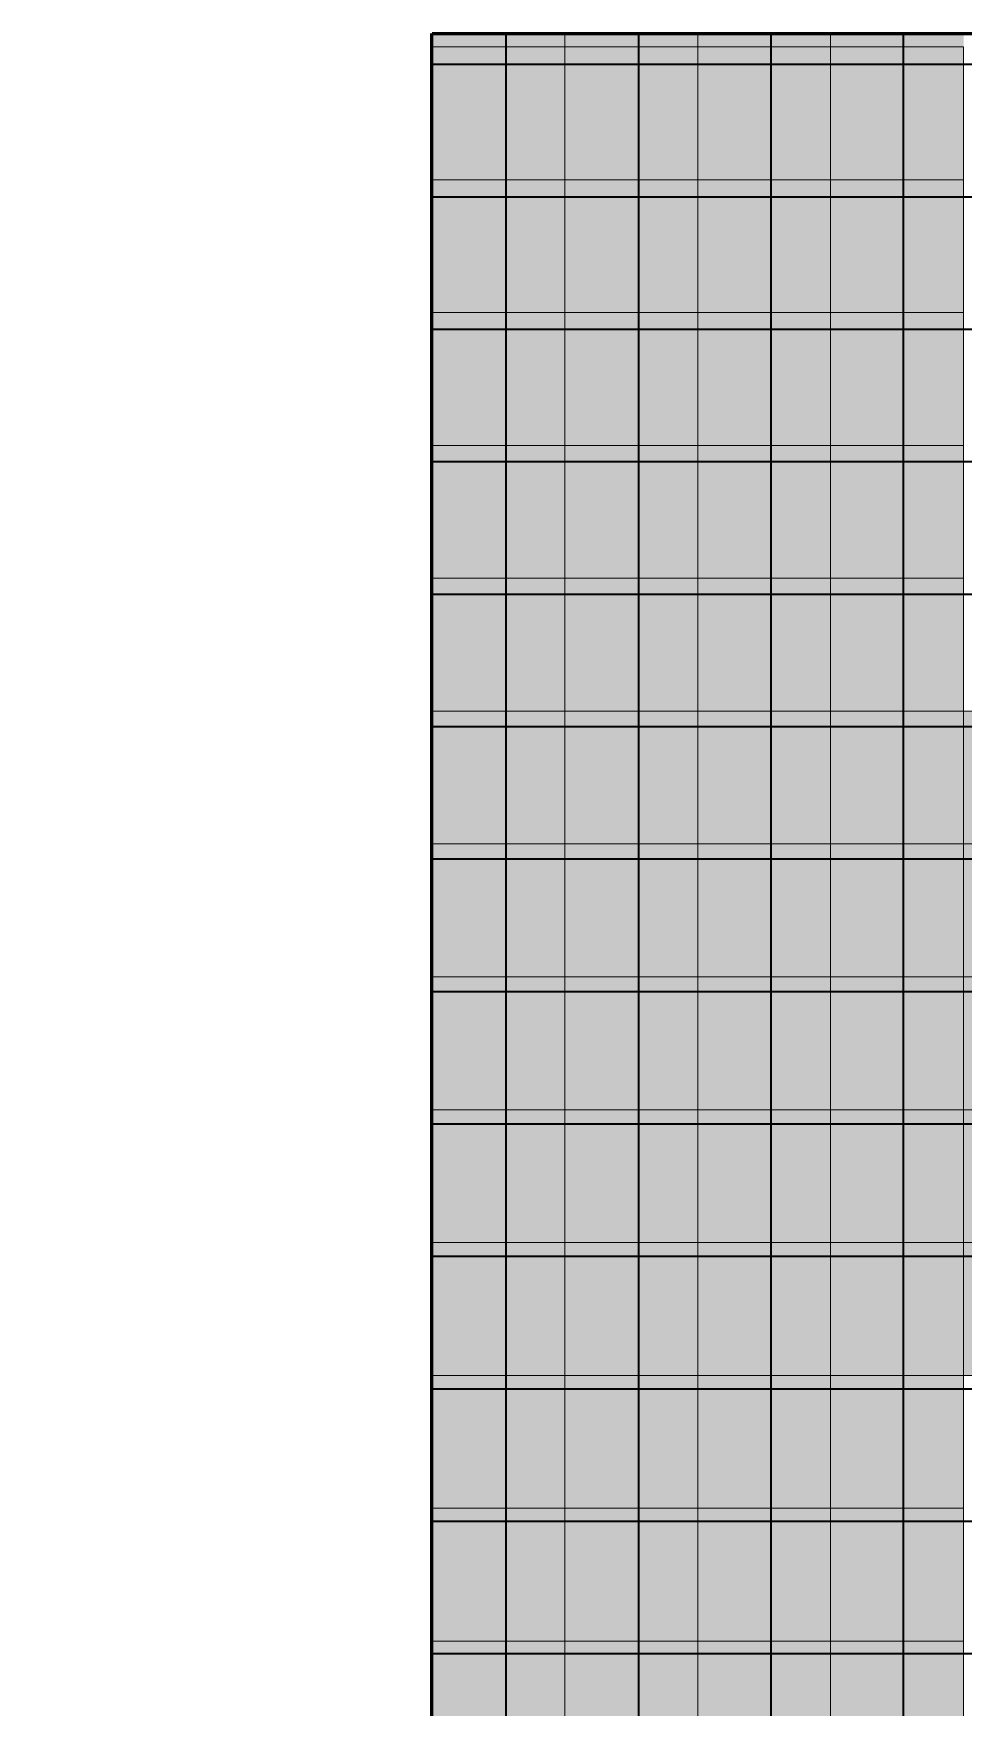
# Model space of a CAD drawing. Header units: millimetres. Extents: x -510890 to 418982, y -118257 to 141350.
# Drawn here: x 202961 to 206461, y -50926 to -44625 of the extents above; entities that cross this region are included whole.
import ezdxf

# ---------------------------------------------------------------- set-up
doc = ezdxf.new("R2010")
doc.units = ezdxf.units.MM
doc.layers.add('АР_Площадь контур', color=220, linetype='Continuous', lineweight=35, plot=False)

msp = doc.modelspace()

# ---------------------------------------------------------------- hatches: boundary and pattern name
at = {"layer": 'АР_Площадь контур', "true_color": 0x000000, "transparency": 33554687}
h = msp.add_hatch(dxfattribs=at)
h.set_pattern_fill('ANSI37', color=18, scale=157, angle=45, style=0)
h.set_pattern_definition([(90, (139938.06, -126491.3), (-498.475, 0), []), (180, (139938.06, -126491.3), (-6e-14, -498.475), [])])
h.paths.add_polyline_path([(210835.5, -53230.6), (204460.5, -53230.6), (204460.5, -44625.2), (210835.5, -44625.2), (210835.5, -48205.6), (210834.3, -48205.6), (210836.7, -49446.1), (210835.5, -49445.1), (210835.5, -51630.6), (211035.5, -51630.6), (211035.5, -53130.6), (210835.5, -53130.6)])
at = {"layer": 'АР_Площадь контур', "lineweight": 5, "ltscale": 300, "true_color": 0x828487, "transparency": 33554687}
h = msp.add_hatch(color=252, dxfattribs=at)
h.dxf.hatch_style = 1
h.paths.add_polyline_path([(204961, -44625.3), (204461, -44625.3), (204461, -44675.6), (204961, -44675.6)])
at = {"layer": 'АР_Площадь контур', "lineweight": 5, "ltscale": 300, "true_color": 0xb8b9bc, "transparency": 33554687}
h = msp.add_hatch(color=9, dxfattribs=at)
h.dxf.hatch_style = 1
h.paths.add_polyline_path([(205461, -44625.3), (204961, -44625.3), (204961, -44675.6), (205461, -44675.6)])
h = msp.add_hatch(color=9, dxfattribs=at)
h.dxf.hatch_style = 1
h.paths.add_polyline_path([(205961, -44625.3), (205461, -44625.3), (205461, -44675.6), (205961, -44675.6)])
h = msp.add_hatch(color=9, dxfattribs=at)
h.dxf.hatch_style = 1
h.paths.add_polyline_path([(206461, -44625.3), (205961, -44625.3), (205961, -45175.6), (206461, -45175.6)])
at = {"layer": 'АР_Площадь контур', "lineweight": 5, "ltscale": 300, "true_color": 0x828487, "transparency": 33554687}
h = msp.add_hatch(color=252, dxfattribs=at)
h.dxf.hatch_style = 1
h.paths.add_polyline_path([(204961, -44675.6), (204461, -44675.6), (204461, -45175.6), (204961, -45175.6)])
h = msp.add_hatch(color=252, dxfattribs=at)
h.dxf.hatch_style = 1
h.paths.add_polyline_path([(205461, -44675.6), (204961, -44675.6), (204961, -45175.6), (205461, -45175.6)])
h = msp.add_hatch(color=252, dxfattribs=at)
h.dxf.hatch_style = 1
h.paths.add_polyline_path([(205961, -44675.6), (205461, -44675.6), (205461, -45175.6), (205961, -45175.6)])
at = {"layer": 'АР_Площадь контур', "lineweight": 5, "ltscale": 300, "transparency": 33554687}
h = msp.add_hatch(color=252, dxfattribs=at)
h.dxf.hatch_style = 1
h.paths.add_polyline_path([(204460.5, -45175.6), (204460.5, -45675.6), (204461, -45675.6), (204461, -45175.6)])
h = msp.add_hatch(color=252, dxfattribs=at)
h.dxf.hatch_style = 1
h.paths.add_polyline_path([(204961, -45175.6), (204461, -45175.6), (204461, -45675.6), (204961, -45675.6)])
h = msp.add_hatch(color=252, dxfattribs=at)
h.dxf.hatch_style = 1
h.paths.add_polyline_path([(205461, -45175.6), (204961, -45175.6), (204961, -46175.6), (205461, -46175.6)])
at = {"layer": 'АР_Площадь контур', "lineweight": 5, "ltscale": 300, "true_color": 0x828487, "transparency": 33554687}
h = msp.add_hatch(color=252, dxfattribs=at)
h.dxf.hatch_style = 1
h.paths.add_polyline_path([(205961, -45175.6), (205461, -45175.6), (205461, -45675.6), (205961, -45675.6)])
at = {"layer": 'АР_Площадь контур', "lineweight": 5, "ltscale": 300, "true_color": 0xb8b9bc, "transparency": 33554687}
h = msp.add_hatch(color=9, dxfattribs=at)
h.dxf.hatch_style = 1
h.paths.add_polyline_path([(206461, -45175.6), (205961, -45175.6), (205961, -45675.6), (206461, -45675.6)])
h = msp.add_hatch(color=9, dxfattribs=at)
h.dxf.hatch_style = 1
h.paths.add_polyline_path([(204460.5, -45675.6), (204460.5, -46175.6), (204461, -46175.6), (204461, -45675.6)])
h = msp.add_hatch(color=9, dxfattribs=at)
h.dxf.hatch_style = 1
h.paths.add_polyline_path([(204961, -45675.6), (204461, -45675.6), (204461, -46175.6), (204961, -46175.6)])
at = {"layer": 'АР_Площадь контур', "lineweight": 5, "ltscale": 300, "true_color": 0x828487, "transparency": 33554687}
h = msp.add_hatch(color=252, dxfattribs=at)
h.dxf.hatch_style = 1
h.paths.add_polyline_path([(205961, -45675.6), (205461, -45675.6), (205461, -46175.6), (205961, -46175.6)])
h = msp.add_hatch(color=252, dxfattribs=at)
h.dxf.hatch_style = 1
h.paths.add_polyline_path([(206461, -45675.6), (205961, -45675.6), (205961, -46175.6), (206461, -46175.6)])
h = msp.add_hatch(color=252, dxfattribs=at)
h.dxf.hatch_style = 1
h.paths.add_polyline_path([(204460.5, -46175.6), (204460.5, -47175.6), (204461, -47175.6), (204461, -46175.6)])
at = {"layer": 'АР_Площадь контур', "lineweight": 5, "ltscale": 300, "true_color": 0xb8b9bc, "transparency": 33554687}
h = msp.add_hatch(color=9, dxfattribs=at)
h.dxf.hatch_style = 1
h.paths.add_polyline_path([(204961, -46175.6), (204461, -46175.6), (204461, -46675.6), (204961, -46675.6)])
at = {"layer": 'АР_Площадь контур', "lineweight": 5, "ltscale": 300, "transparency": 33554687}
h = msp.add_hatch(color=252, dxfattribs=at)
h.dxf.hatch_style = 1
h.paths.add_polyline_path([(205461, -46175.6), (204961, -46175.6), (204961, -46675.6), (205461, -46675.6)])
h = msp.add_hatch(color=252, dxfattribs=at)
h.dxf.hatch_style = 1
h.paths.add_polyline_path([(205961, -46175.6), (205461, -46175.6), (205461, -46675.6), (205961, -46675.6)])
h = msp.add_hatch(color=252, dxfattribs=at)
h.dxf.hatch_style = 1
h.paths.add_polyline_path([(206461, -46175.6), (205961, -46175.6), (205961, -47175.6), (206461, -47175.6)])
at = {"layer": 'АР_Площадь контур', "lineweight": 5, "ltscale": 300, "true_color": 0xb8b9bc, "transparency": 33554687}
h = msp.add_hatch(color=9, dxfattribs=at)
h.dxf.hatch_style = 1
h.paths.add_polyline_path([(204961, -46675.6), (204461, -46675.6), (204461, -47175.6), (204961, -47175.6)])
h = msp.add_hatch(color=9, dxfattribs=at)
h.dxf.hatch_style = 1
h.paths.add_polyline_path([(205461, -46675.6), (204961, -46675.6), (204961, -47175.6), (205461, -47175.6)])
h = msp.add_hatch(color=9, dxfattribs=at)
h.dxf.hatch_style = 1
h.paths.add_polyline_path([(205961, -46675.6), (205461, -46675.6), (205461, -47175.6), (205961, -47175.6)])
at = {"layer": 'АР_Площадь контур', "lineweight": 5, "ltscale": 300, "transparency": 33554687}
h = msp.add_hatch(color=252, dxfattribs=at)
h.dxf.hatch_style = 1
h.paths.add_polyline_path([(203461, -47175.6), (202961, -47175.6)], flags=17)
h.paths.add_polyline_path([(204461, -48175.6), (203961, -48175.6)], flags=17)
h.paths.add_polyline_path([(204961, -47675.6), (204461, -47675.6), (204461, -48675.6), (204961, -48675.6)])
h.paths.add_polyline_path([(204961, -48675.6), (204461, -48675.6), (204461, -49175.6), (204961, -49175.6)])
h.paths.add_polyline_path([(205461, -48675.6), (204961, -48675.6), (204961, -49175.6), (205461, -49175.6)])
h.paths.add_polyline_path([(205461, -49175.6), (204961, -49175.6)], flags=17)
h.paths.add_polyline_path([(205961, -48675.6), (205461, -48675.6), (205461, -49675.6), (205961, -49675.6)])
h.paths.add_polyline_path([(206461, -50175.6), (205961, -50175.6)], flags=17)
at = {"layer": 'АР_Площадь контур', "lineweight": 5, "ltscale": 300, "true_color": 0x828487, "transparency": 33554687}
h = msp.add_hatch(color=252, dxfattribs=at)
h.dxf.hatch_style = 1
h.paths.add_polyline_path([(204460.5, -47175.6), (204460.6, -47675.6), (204461, -47675.6), (204461, -47175.6)])
h = msp.add_hatch(color=252, dxfattribs=at)
h.dxf.hatch_style = 1
h.paths.add_polyline_path([(205461, -47175.6), (204461, -47175.6), (204461, -47675.6), (205461, -47675.6)])
at = {"layer": 'АР_Площадь контур', "lineweight": 5, "ltscale": 300, "true_color": 0xb8b9bc, "transparency": 33554687}
h = msp.add_hatch(color=9, dxfattribs=at)
h.dxf.hatch_style = 1
h.paths.add_polyline_path([(205961, -47175.6), (205461, -47175.6), (205461, -47675.6), (205961, -47675.6)])
at = {"layer": 'АР_Площадь контур', "lineweight": 5, "ltscale": 300, "transparency": 33554687}
h = msp.add_hatch(color=252, dxfattribs=at)
h.dxf.hatch_style = 1
h.paths.add_polyline_path([(206461, -47175.6), (205961, -47175.6), (205961, -47675.6), (206461, -47675.6)])
h = msp.add_hatch(color=252, dxfattribs=at)
h.dxf.hatch_style = 1
h.paths.add_polyline_path([(206961, -47175.6), (206461, -47175.6), (206461, -47675.6), (206961, -47675.6)])
h = msp.add_hatch(color=252, dxfattribs=at)
h.dxf.hatch_style = 1
h.paths.add_polyline_path([(204460.7, -47675.6), (204460.7, -48175.6), (204461, -48175.6), (204461, -47675.6)])
at = {"layer": 'АР_Площадь контур', "lineweight": 5, "ltscale": 300, "true_color": 0x828487, "transparency": 33554687}
h = msp.add_hatch(color=252, dxfattribs=at)
h.dxf.hatch_style = 1
h.paths.add_polyline_path([(205461, -47675.6), (204961, -47675.6), (204961, -48175.6), (205461, -48175.6)])
at = {"layer": 'АР_Площадь контур', "lineweight": 5, "ltscale": 300, "true_color": 0xb8b9bc, "transparency": 33554687}
h = msp.add_hatch(color=9, dxfattribs=at)
h.dxf.hatch_style = 1
h.paths.add_polyline_path([(205961, -47675.6), (205461, -47675.6), (205461, -48175.6), (205961, -48175.6)])
h = msp.add_hatch(color=9, dxfattribs=at)
h.dxf.hatch_style = 1
h.paths.add_polyline_path([(206461, -47675.6), (205961, -47675.6), (205961, -48175.6), (206461, -48175.6)])
h = msp.add_hatch(color=9, dxfattribs=at)
h.dxf.hatch_style = 1
h.paths.add_polyline_path([(206961, -47675.6), (206461, -47675.6), (206461, -48175.6), (206961, -48175.6)])
at = {"layer": 'АР_Площадь контур', "lineweight": 5, "ltscale": 300, "true_color": 0xc7c8ca, "transparency": 33554687}
h = msp.add_hatch(color=9, dxfattribs=at)
h.dxf.hatch_style = 1
h.paths.add_polyline_path([(204460.7, -48175.6), (204460.7, -48675.6), (204461, -48675.6), (204461, -48175.6)])
at = {"layer": 'АР_Площадь контур', "lineweight": 5, "ltscale": 300, "true_color": 0x828487, "transparency": 33554687}
h = msp.add_hatch(color=252, dxfattribs=at)
h.dxf.hatch_style = 1
h.paths.add_polyline_path([(205461, -48175.6), (204961, -48175.6), (204961, -48675.6), (205461, -48675.6)])
h = msp.add_hatch(color=252, dxfattribs=at)
h.dxf.hatch_style = 1
h.paths.add_polyline_path([(206461, -48175.6), (205461, -48175.6), (205461, -48675.6), (206461, -48675.6)])
at = {"layer": 'АР_Площадь контур', "lineweight": 5, "ltscale": 300, "true_color": 0xb8b9bc, "transparency": 33554687}
h = msp.add_hatch(color=9, dxfattribs=at)
h.dxf.hatch_style = 1
h.paths.add_polyline_path([(210461, -52175.6), (209961, -52175.6)], flags=17)
h.paths.add_polyline_path([(210461, -51675.6), (209961, -51675.6), (209961, -52175.6), (210461, -52175.6)])
h.paths.add_polyline_path([(209961, -51675.6), (209461, -51675.6), (209461, -52175.6), (209961, -52175.6)])
h.paths.add_polyline_path([(209961, -50675.6), (209461, -50675.6), (209461, -51675.6), (209961, -51675.6)])
h.paths.add_polyline_path([(209461, -51175.6), (208961, -51175.6)], flags=17)
h.paths.add_polyline_path([(209461, -50675.6), (208961, -50675.6), (208961, -51175.6), (209461, -51175.6)])
h.paths.add_polyline_path([(208961, -50675.6), (208461, -50675.6), (208461, -51175.6), (208961, -51175.6)])
h.paths.add_polyline_path([(208961, -49675.6), (208461, -49675.6), (208461, -50675.6), (208961, -50675.6)])
h.paths.add_polyline_path([(208461, -50175.6), (207961, -50175.6)])
h.paths.add_polyline_path([(208461, -49675.6), (207961, -49675.6), (207961, -50175.6), (208461, -50175.6)])
h.paths.add_polyline_path([(207961, -49675.6), (207461, -49675.6), (207461, -50175.6), (207961, -50175.6)])
h.paths.add_polyline_path([(207461, -49175.6), (206961, -49175.6)])
h.paths.add_polyline_path([(206461, -48175.6), (205961, -48175.6)], flags=17)
h = msp.add_hatch(color=9, dxfattribs=at)
h.dxf.hatch_style = 1
h.paths.add_polyline_path([(206961, -48175.6), (206461, -48175.6), (206461, -48675.6), (206961, -48675.6)])
at = {"layer": 'АР_Площадь контур', "lineweight": 5, "ltscale": 300, "true_color": 0x828487, "transparency": 33554687}
h = msp.add_hatch(color=252, dxfattribs=at)
h.dxf.hatch_style = 1
h.paths.add_polyline_path([(206461, -48728.1), (206461, -48675.6), (206124.9, -48675.6), (205961, -48675.6), (205961, -49175.6), (206461, -49175.6)])
at = {"layer": 'АР_Площадь контур', "lineweight": 5, "ltscale": 300, "true_color": 0xb8b9bc, "transparency": 33554687}
h = msp.add_hatch(color=9, dxfattribs=at)
h.dxf.hatch_style = 1
h.paths.add_polyline_path([(206961, -48675.6), (206461, -48675.6), (206461, -49175.6), (206961, -49175.6)])
at = {"layer": 'АР_Площадь контур', "lineweight": 5, "ltscale": 300, "true_color": 0xc7c8ca, "transparency": 33554687}
h = msp.add_hatch(color=9, dxfattribs=at)
h.dxf.hatch_style = 1
h.paths.add_polyline_path([(204460.7, -49675.5), (204860.6, -49675.6), (205461, -49675.6), (205461, -49175.6), (204461, -49175.6), (204461, -49326.9)])
at = {"layer": 'АР_Площадь контур', "lineweight": 5, "ltscale": 300, "true_color": 0x828487, "transparency": 33554687}
h = msp.add_hatch(color=252, dxfattribs=at)
h.dxf.hatch_style = 1
h.paths.add_polyline_path([(206461, -49175.6), (205961, -49175.6), (205961, -49675.6), (206461, -49675.6)])
h = msp.add_hatch(color=252, dxfattribs=at)
h.dxf.hatch_style = 1
h.paths.add_polyline_path([(207461, -49175.6), (206461, -49175.6), (206461, -49675.6), (207461, -49675.6)])
at = {"layer": 'АР_Площадь контур', "lineweight": 5, "ltscale": 300, "true_color": 0xb8b9bc, "transparency": 33554687}
h = msp.add_hatch(color=9, dxfattribs=at)
h.dxf.hatch_style = 1
h.paths.add_polyline_path([(204961, -49675.6), (204461, -49675.6)], flags=17)
h.paths.add_polyline_path([(205461, -50175.6), (204961, -50175.6), (204961, -50675.6), (205461, -50675.6)])
h.paths.add_polyline_path([(205961, -50175.6), (205461, -50175.6), (205461, -50675.6), (205961, -50675.6)])
h.paths.add_polyline_path([(205961, -50675.6), (205461, -50675.6)], flags=17)
h.paths.add_polyline_path([(206461, -50175.6), (205961, -50175.6), (205961, -51175.6), (206461, -51175.6)])
h.paths.add_polyline_path([(206461, -51175.6), (205961, -51175.6), (205961, -51675.6), (206461, -51675.6)])
h.paths.add_polyline_path([(206961, -51175.6), (206461, -51175.6), (206461, -51675.6), (206961, -51675.6)])
h.paths.add_polyline_path([(206961, -51675.6), (206461, -51675.6)])
h.paths.add_polyline_path([(207461, -51175.6), (206961, -51175.6), (206961, -52175.6), (207461, -52175.6)])
h.paths.add_polyline_path([(207461, -52175.6), (206961, -52175.6), (206961, -52675.6), (207461, -52675.6)])
h.paths.add_polyline_path([(207961, -52175.6), (207461, -52175.6), (207461, -52675.6), (207961, -52675.6)])
h.paths.add_polyline_path([(207961, -52675.6), (207461, -52675.6)], flags=17)
h.paths.add_polyline_path([(208461, -52175.6), (207961, -52175.6), (207961, -53175.6), (208461, -53175.6)])
h.paths.add_polyline_path([(208461, -53175.6), (207961, -53175.6), (207961, -53675.6), (208461, -53675.6)])
h.paths.add_polyline_path([(208961, -53175.6), (208461, -53175.6), (208461, -53675.6), (208961, -53675.6)])
h.paths.add_polyline_path([(208961, -53675.6), (208461, -53675.6)], flags=17)
h.paths.add_polyline_path([(209461, -53175.6), (208961, -53175.6), (208961, -54175.6), (209461, -54175.6)])
h.paths.add_polyline_path([(209461, -54175.6), (208961, -54175.6), (208961, -54675.6), (209461, -54675.6)])
h.paths.add_polyline_path([(209961, -54175.6), (209461, -54175.6), (209461, -54675.6), (209961, -54675.6)])
h.paths.add_polyline_path([(209961, -54675.6), (209961, -55175.6)], flags=17)
h.paths.add_polyline_path([(210461, -54175.6), (209961, -54175.6), (209961, -55175.6), (210461, -55175.6)])
h.paths.add_polyline_path([(210461, -55175.6), (209961, -55175.6), (209961, -55675.6), (210461, -55675.6)])
h.paths.add_polyline_path([(205461, -49675.6), (204961, -49675.6), (204961, -50175.6), (205461, -50175.6)])
at = {"layer": 'АР_Площадь контур', "lineweight": 5, "ltscale": 300, "true_color": 0x828487, "transparency": 33554687}
h = msp.add_hatch(color=252, dxfattribs=at)
h.dxf.hatch_style = 1
h.paths.add_polyline_path([(209961, -55175.6), (209461, -55175.6), (209461, -55675.6), (209961, -55675.6)])
h.paths.add_polyline_path([(209961, -54675.6), (209461, -54675.6), (209461, -55175.6), (209961, -55175.6)])
h.paths.add_polyline_path([(209461, -54675.6), (208961, -54675.6), (208961, -55175.6), (209461, -55175.6)])
h.paths.add_polyline_path([(208961, -54675.6), (208461, -54675.6), (208461, -55175.6), (208961, -55175.6)])
h.paths.add_polyline_path([(208961, -54175.6), (208461, -54175.6), (208461, -54675.6), (208961, -54675.6)])
h.paths.add_polyline_path([(208961, -53675.6), (208461, -53675.6), (208461, -54175.6), (208961, -54175.6)])
h.paths.add_polyline_path([(208461, -53675.6), (207961, -53675.6), (207961, -54175.6), (208461, -54175.6)])
h.paths.add_polyline_path([(207961, -53675.6), (207461, -53675.6), (207461, -54175.6), (207961, -54175.6)])
h.paths.add_polyline_path([(207961, -53175.6), (207461, -53175.6), (207461, -53675.6), (207961, -53675.6)])
h.paths.add_polyline_path([(207961, -52675.6), (207461, -52675.6), (207461, -53175.6), (207961, -53175.6)])
h.paths.add_polyline_path([(207461, -52675.6), (206961, -52675.6), (206961, -53175.6), (207461, -53175.6)])
h.paths.add_polyline_path([(206961, -52675.6), (206461, -52675.6), (206461, -53175.6), (206961, -53175.6)])
h.paths.add_polyline_path([(206961, -52175.6), (206461, -52175.6), (206461, -52675.6), (206961, -52675.6)])
h.paths.add_polyline_path([(206961, -51675.6), (206461, -51675.6), (206461, -52175.6), (206961, -52175.6)])
h.paths.add_polyline_path([(206461, -51675.6), (205961, -51675.6), (205961, -52175.6), (206461, -52175.6)])
h.paths.add_polyline_path([(205961, -51675.6), (205461, -51675.6), (205461, -52175.6), (205961, -52175.6)])
h.paths.add_polyline_path([(205961, -51175.6), (205461, -51175.6), (205461, -51675.6), (205961, -51675.6)])
h.paths.add_polyline_path([(205961, -50675.6), (205461, -50675.6), (205461, -51175.6), (205961, -51175.6)])
h.paths.add_polyline_path([(205461, -50675.6), (204961, -50675.6), (204961, -51175.6), (205461, -51175.6)])
h.paths.add_polyline_path([(204961, -50675.6), (204461, -50675.6), (204461, -51175.6), (204961, -51175.6)])
h.paths.add_polyline_path([(204961, -50175.6), (204461, -50175.6), (204461, -50675.6), (204961, -50675.6)])
h.paths.add_polyline_path([(204961, -49744.8), (204461, -49744.8), (204461, -50175.6), (204961, -50175.6)])
h.paths.add_polyline_path([(204961, -49675.6), (204461, -49675.6), (204461, -49744.8), (204961, -49744.8)])
at = {"layer": 'АР_Площадь контур', "lineweight": 5, "ltscale": 300, "transparency": 33554687}
h = msp.add_hatch(color=252, dxfattribs=at)
h.dxf.hatch_style = 1
h.paths.add_polyline_path([(205961, -49675.6), (205461, -49675.6), (205461, -49744.8), (205961, -49744.8)])
h = msp.add_hatch(color=252, dxfattribs=at)
h.dxf.hatch_style = 1
h.paths.add_polyline_path([(206461, -49675.6), (205961, -49675.6), (205961, -49744.8), (206461, -49744.8)])
h = msp.add_hatch(color=252, dxfattribs=at)
h.dxf.hatch_style = 1
h.paths.add_polyline_path([(205961, -49744.8), (205461, -49744.8), (205461, -50175.6), (205961, -50175.6)])
h = msp.add_hatch(color=252, dxfattribs=at)
h.dxf.hatch_style = 1
h.paths.add_polyline_path([(206461, -49744.8), (205961, -49744.8), (205961, -50175.6), (206461, -50175.6)])

# ---------------------------------------------------------------- linework, layer by layer
at = {"layer": 'АР_Площадь контур', "lineweight": 60}
for points in [[(210835.5, -55830.7), (210835.5, -61675.6), (204460.7, -61675.4), (204460.5, -44625.3)], [(204461, -44625.3), (210835.5, -44625.3), (210835.5, -51745.5)]]:
    msp.add_lwpolyline(points, dxfattribs=at)
at = {"layer": 'АР_Площадь контур', "lineweight": 5, "ltscale": 300}
msp.add_lwpolyline([(204460.5, -44625.3), (210835.5, -44625.3), (210835.5, -48205.6), (210835.5, -51745.5), (211035.5, -51745.5), (211035.5, -53245.5), (210835.5, -53245.5), (210835.5, -54330.7), (211035.5, -54330.7), (211035.5, -55830.7), (210835.5, -55830.7), (210835.5, -61675.6), (204560.5, -61675.6), (204560.5, -61675.6), (204460.7, -61675.6)], close=True, dxfattribs=at)
for points in [[(204461, -44675.6), (204461, -44625.3)], [(204461, -44625.3), (204461, -44675.6), (204961, -44675.6)], [(204961, -44675.6), (204961, -44625.3)], [(204961, -44625.3), (204961, -44675.6), (205461, -44675.6)], [(205461, -44675.6), (205461, -44625.3)], [(205461, -44625.3), (205461, -44675.6), (205961, -44675.6)], [(205961, -44675.6), (205961, -44625.3)], [(205961, -44625.3), (205961, -44675.6), (206461, -44675.6)], [(204461, -45175.6), (204461, -44675.6), (204460.5, -44675.6)], [(204460.5, -44675.6), (204461, -44675.6)], [(204961, -45175.6), (204961, -44675.6), (204461, -44675.6), (204461, -45175.6), (204961, -45175.6)], [(205461, -45175.6), (205461, -44675.6), (204961, -44675.6), (204961, -45175.6), (205461, -45175.6)], [(205961, -45175.6), (205961, -44675.6), (205461, -44675.6), (205461, -45175.6), (205961, -45175.6)], [(206461, -45175.6), (206461, -44675.6), (205961, -44675.6), (205961, -45175.6), (206461, -45175.6)], [(204461, -45675.6), (204461, -45175.6), (204460.5, -45175.6)], [(204460.5, -45175.6), (204461, -45175.6)], [(204961, -45675.6), (204961, -45175.6), (204461, -45175.6), (204461, -45675.6), (204961, -45675.6)], [(205461, -45675.6), (205461, -45175.6), (204961, -45175.6), (204961, -45675.6), (205461, -45675.6)], [(205961, -45675.6), (205961, -45175.6), (205461, -45175.6), (205461, -45675.6), (205961, -45675.6)], [(206461, -45675.6), (206461, -45175.6), (205961, -45175.6), (205961, -45675.6), (206461, -45675.6)], [(204461, -46175.6), (204461, -45675.6), (204460.5, -45675.6)], [(204460.5, -45675.6), (204461, -45675.6)], [(204961, -46175.6), (204961, -45675.6), (204461, -45675.6), (204461, -46175.6), (204961, -46175.6)], [(205461, -46175.6), (205461, -45675.6), (204961, -45675.6), (204961, -46175.6), (205461, -46175.6)], [(205961, -46175.6), (205961, -45675.6), (205461, -45675.6), (205461, -46175.6), (205961, -46175.6)], [(206461, -46175.6), (206461, -45675.6), (205961, -45675.6), (205961, -46175.6), (206461, -46175.6)], [(204461, -46675.6), (204461, -46175.6), (204460.5, -46175.6)], [(204460.5, -46175.6), (204461, -46175.6)], [(204961, -46675.6), (204961, -46175.6), (204461, -46175.6), (204461, -46675.6), (204961, -46675.6)], [(205461, -46675.6), (205461, -46175.6), (204961, -46175.6), (204961, -46675.6), (205461, -46675.6)], [(205961, -46675.6), (205961, -46175.6), (205461, -46175.6), (205461, -46675.6), (205961, -46675.6)], [(206461, -46675.6), (206461, -46175.6), (205961, -46175.6), (205961, -46675.6), (206461, -46675.6)], [(204461, -47175.6), (204461, -46675.6), (204460.5, -46675.6)], [(204460.5, -46675.6), (204461, -46675.6)], [(204961, -47175.6), (204961, -46675.6), (204461, -46675.6), (204461, -47175.6), (204961, -47175.6)], [(205461, -47175.6), (205461, -46675.6), (204961, -46675.6), (204961, -47175.6), (205461, -47175.6)], [(206461, -47175.6), (206461, -46675.6), (205961, -46675.6), (205961, -47175.6), (206461, -47175.6)], [(204461, -47675.6), (204461, -47175.6), (204460.5, -47175.6)], [(204460.5, -47175.6), (204461, -47175.6)], [(204961, -47675.6), (204961, -47175.6), (204461, -47175.6), (204461, -47675.6), (204961, -47675.6)], [(205461, -47675.6), (205461, -47175.6), (204961, -47175.6), (204961, -47675.6), (205461, -47675.6)], [(205961, -47675.6), (205961, -47175.6), (205461, -47175.6), (205461, -47675.6), (205961, -47675.6)], [(206461, -47675.6), (206461, -47175.6), (205961, -47175.6), (205961, -47675.6), (206461, -47675.6)], [(206961, -47675.6), (206961, -47175.6), (206461, -47175.6), (206461, -47675.6), (206961, -47675.6)], [(204460.7, -49675.6), (204460.8, -47264.4)], [(204461, -47264.4), (204461, -47675.6), (204961, -47675.6)], [(204460.6, -47675.6), (204461, -47675.6)], [(204961, -48175.6), (204961, -47675.6), (204461, -47675.6), (204461, -48175.6), (204961, -48175.6)], [(205461, -48175.6), (205461, -47675.6), (204961, -47675.6), (204961, -48175.6), (205461, -48175.6)], [(205961, -48175.6), (205961, -47675.6), (205461, -47675.6), (205461, -48175.6), (205961, -48175.6)], [(206461, -48175.6), (206461, -47675.6), (205961, -47675.6), (205961, -48175.6), (206461, -48175.6)], [(206961, -48175.6), (206961, -47675.6), (206461, -47675.6), (206461, -48175.6), (206961, -48175.6)], [(204961, -48675.6), (204961, -48175.6), (204461, -48175.6), (204461, -48675.6), (204961, -48675.6)], [(205461, -48675.6), (205461, -48175.6), (204961, -48175.6), (204961, -48675.6), (205461, -48675.6)], [(205961, -48675.6), (205961, -48175.6), (205461, -48175.6), (205461, -48675.6), (205961, -48675.6)], [(206461, -48675.6), (206461, -48175.6), (205961, -48175.6), (205961, -48675.6), (206461, -48675.6)], [(206961, -48675.6), (206961, -48175.6), (206461, -48175.6), (206461, -48675.6), (206961, -48675.6)], [(204961, -49175.6), (204961, -48675.6), (204461, -48675.6), (204461, -49175.6), (204961, -49175.6)], [(205461, -49175.6), (205461, -48675.6), (204961, -48675.6), (204961, -49175.6), (205461, -49175.6)], [(205961, -49175.6), (205961, -48675.6), (205461, -48675.6), (205461, -49175.6), (205961, -49175.6)], [(206461, -49175.6), (206461, -48675.6), (205961, -48675.6), (205961, -49175.6), (206461, -49175.6)], [(206961, -49175.6), (206961, -48675.6), (206461, -48675.6), (206461, -49175.6), (206961, -49175.6)], [(204961, -49675.6), (204961, -49175.6), (204461, -49175.6), (204461, -49326.9)], [(205461, -49675.6), (205461, -49175.6), (204961, -49175.6), (204961, -49675.6), (205461, -49675.6)], [(205961, -49675.6), (205961, -49175.6), (205461, -49175.6), (205461, -49675.6), (205961, -49675.6)], [(206461, -49675.6), (206461, -49175.6), (205961, -49175.6), (205961, -49675.6), (206461, -49675.6)], [(206961, -49675.6), (206961, -49175.6), (206461, -49175.6), (206461, -49675.6), (206961, -49675.6)], [(204460.7, -55675.6), (204460.9, -49675.6)], [(204460.7, -49675.6), (204961, -49675.6)], [(204961, -50175.6), (204961, -49675.6), (204461, -49675.6), (204461, -50175.6), (204961, -50175.6)], [(204461, -49675.6), (204961, -49675.6)], [(205461, -50175.6), (205461, -49675.6), (204961, -49675.6), (204961, -50175.6), (205461, -50175.6)], [(204961, -49675.6), (205461, -49675.6)], [(205961, -50175.6), (205961, -49675.6), (205461, -49675.6), (205461, -50175.6), (205961, -50175.6)], [(205461, -49675.6), (205961, -49675.6)], [(206461, -50175.6), (206461, -49675.6), (205961, -49675.6), (205961, -50175.6), (206461, -50175.6)], [(204961, -50675.6), (204961, -50175.6), (204461, -50175.6), (204461, -50675.6), (204961, -50675.6)], [(205461, -50675.6), (205461, -50175.6), (204961, -50175.6), (204961, -50675.6), (205461, -50675.6)], [(205961, -50675.6), (205961, -50175.6), (205461, -50175.6), (205461, -50675.6), (205961, -50675.6)], [(206461, -50675.6), (206461, -50175.6), (205961, -50175.6), (205961, -50675.6), (206461, -50675.6)], [(204961, -51175.6), (204961, -50675.6), (204461, -50675.6), (204461, -51175.6), (204961, -51175.6)], [(205461, -51175.6), (205461, -50675.6), (204961, -50675.6), (204961, -51175.6), (205461, -51175.6)], [(205961, -51175.6), (205961, -50675.6), (205461, -50675.6), (205461, -51175.6), (205961, -51175.6)], [(206461, -51175.6), (206461, -50675.6), (205961, -50675.6), (205961, -51175.6), (206461, -51175.6)]]:
    msp.add_lwpolyline(points, dxfattribs=at)
at = {"layer": 'АР_Площадь контур', "lineweight": 5}
for points in [[(204460.7, -47675.6), (204461, -47675.6), (204461, -47264.4)], [(204460.7, -48175.6), (204461, -48175.6), (204461, -47675.6), (204460.7, -47675.6)], [(204460.7, -48675.6), (204461, -48675.6), (204461, -48175.6), (204460.7, -48175.6)]]:
    msp.add_lwpolyline(points, dxfattribs=at)

doc.saveas('drawing.dxf')
